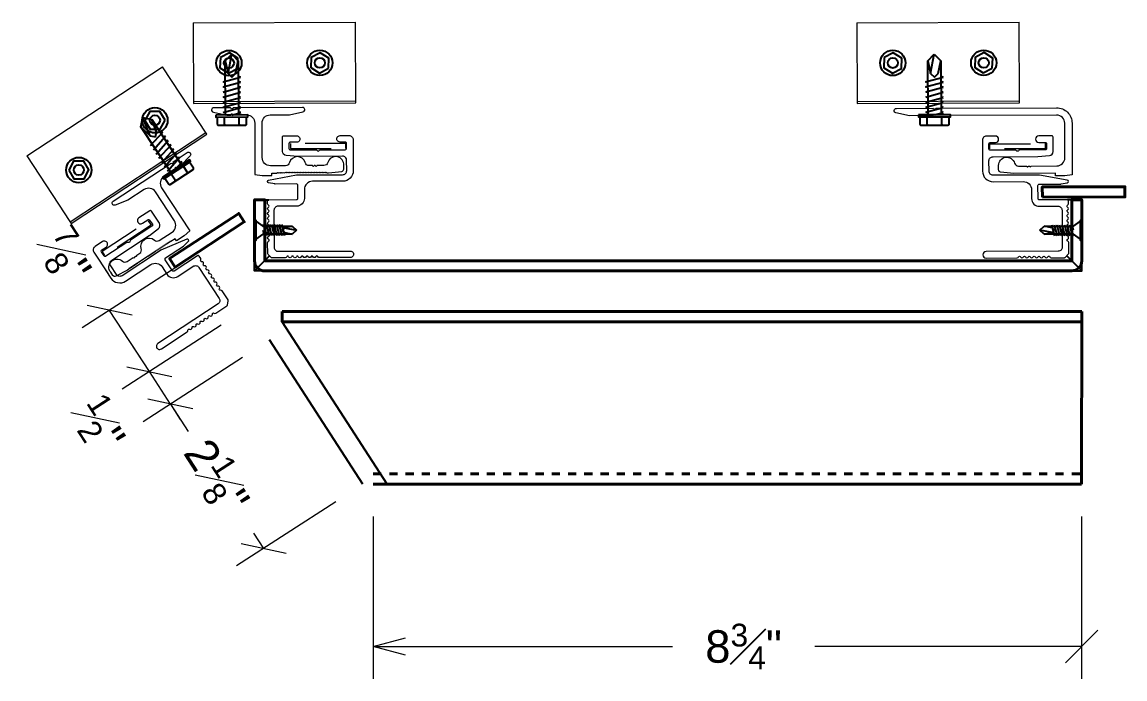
# Model space of a CAD drawing. Header units: inches. Extents: x -301 to 39679, y -468 to 370.
# Drawn here: x 3165.24 to 3178.82, y 58.32 to 66.41 of the extents above; entities that cross this region are included whole.
import ezdxf

# ---------------------------------------------------------------- set-up
doc = ezdxf.new("R2010")
doc.units = ezdxf.units.IN
doc.header["$MEASUREMENT"] = 0
doc.linetypes.add('DASHED', pattern=[0.75, 0.5, -0.25])
doc.linetypes.add('HIDDEN2', pattern=[0.1875, 0.125, -0.0625])
doc.layers.get('Defpoints').update_dxf_attribs({"color": 3})
for name, color, linetype, lineweight in [('NSE-By_Others', 252, 'Continuous', 0), ('NSE-Furring 01', 30, 'Continuous', 18), ('NSE-Hardware', 111, 'Continuous', 25), ('NSE-Panels 01', 1, 'Continuous', 40)]:
    doc.layers.add(name, color=color, linetype=linetype, lineweight=lineweight)
doc.layers.add('NSE-Construction', color=86, linetype='Continuous', plot=False)
doc.styles.add('004 - NSSM - Standard', font='arial.ttf', dxfattribs={"height": 0.4})
doc.styles.add('3_0-0_TEXT', font='simplex.shx', dxfattribs={"width": 0.7, "height": 0.375})
doc.dimstyles.new('$$$FASTENER$$$', dxfattribs={"dimtxt": 0.375, "dimasz": 0, "dimexe": 0, "dimexo": 0, "dimgap": 0, "dimtad": 0, "dimtih": 1, "dimtoh": 1, "dimdec": 4, "dimzin": 3, "dimdsep": 46, "dimlunit": 4, "dimtxsty": '3_0-0_TEXT', "dimblk": 'NONE', "dimcen": 0, "dimclrd": 256, "dimclre": 256, "dimclrt": 256, "dimadec": 0, "dimazin": 0, "dimtfac": 0.375, "dimtdec": 4, "dimtofl": 0, "dimtmove": 1, "dimatfit": 3, "dimldrblk": 'NONE', "dimfxl": 1, "dimtolj": 1, "dimtzin": 0, "dimarcsym": 0})
doc.dimstyles.new('004 - NSSM - Standard$0', dxfattribs={"dimtxt": 0.4, "dimasz": 0.4, "dimexe": 0.4, "dimexo": 0.4, "dimgap": 0.4, "dimtad": 0, "dimdec": 4, "dimzin": 3, "dimdsep": 46, "dimlunit": 5, "dimtxsty": '004 - NSSM - Standard', "dimblk": 'OBLIQUE', "dimcen": 0.4, "dimclrd": 256, "dimclre": 256, "dimclrt": 256, "dimazin": 0, "dimtfac": 0.7, "dimtdec": 4, "dimtmove": 1, "dimatfit": 2, "dimfxl": 1, "dimtfill": 1, "dimtfillclr": 11, "dimfrac": 1, "dimtolj": 1, "dimtzin": 0, "dimlwd": 0, "dimlwe": 0, "dimarcsym": 0})

# ---------------------------------------------------------------- blocks, each defined once
blk = doc.blocks.new('_Oblique')
at = {"color": 0, "linetype": 'ByBlock', "lineweight": -2}
blk.add_line((-0.5, -0.5), (0.5, 0.5), dxfattribs=at)
blk = doc.blocks.new('*D205')
at = {"layer": 'Defpoints', "color": 0, "transparency": 16777216}
for p in [(3168.288, 62.493), (3167.066, 61.702), (3169.437, 60.717)]:
    blk.add_point(p, dxfattribs=at)
at = {"layer": 'NSE-By_Others', "lineweight": 0, "transparency": 16777216}
for p, q in [((3167.952, 62.275), (3166.73, 61.485)), ((3167.066, 61.702), (3167.188, 61.514)), ((3169.101, 60.5), (3167.879, 59.709)), ((3168.215, 59.926), (3168.093, 60.115))]:
    blk.add_line(p, q, dxfattribs=at)
at = {"layer": 'NSE-By_Others', "transparency": 16777216, "insert": (3167.64, 60.814), "char_height": 0.4, "attachment_point": 5, "rotation": 302.9089, "style": '004 - NSSM - Standard', "bg_fill": 3, "box_fill_scale": 1.25, "bg_fill_color": 256, "bg_fill_true_color": 13158600, "bg_fill_transparency": 0}
blk.add_mtext('\\A1;2{\\H0.7x;\\S1#8;}"', dxfattribs=at)
at = {"layer": 'NSE-By_Others', "lineweight": 0, "transparency": 16777216, "xscale": 0.4, "yscale": 0.4, "zscale": 0.4}
for p, rotation in [((3167.066, 61.702), 122.908901058804), ((3168.215, 59.926), 302.908901058804)]:
    blk.add_blockref('_Oblique', p, dxfattribs=dict(at, rotation=rotation))
blk = doc.blocks.new('*D203')
at = {"layer": 'Defpoints', "color": 0, "transparency": 16777216}
for p in [(3168.029, 62.893), (3168.288, 62.493), (3166.807, 62.102)]:
    blk.add_point(p, dxfattribs=at)
at = {"layer": 'NSE-By_Others', "lineweight": 0, "transparency": 16777216}
for p, q in [((3167.693, 62.676), (3166.471, 61.885)), ((3166.807, 62.102), (3166.59, 62.438)), ((3167.952, 62.275), (3166.73, 61.485)), ((3167.066, 61.702), (3167.283, 61.366))]:
    blk.add_line(p, q, dxfattribs=at)
at = {"layer": 'NSE-By_Others', "transparency": 16777216, "insert": (3166.194, 61.451), "char_height": 0.4, "attachment_point": 5, "rotation": 302.9089, "style": '004 - NSSM - Standard', "bg_fill": 3, "box_fill_scale": 1.25, "bg_fill_color": 256, "bg_fill_true_color": 13158600, "bg_fill_transparency": 0}
blk.add_mtext('\\A1;{\\H0.7x;\\S1#2;}"', dxfattribs=at)
at = {"layer": 'NSE-By_Others', "lineweight": 0, "transparency": 16777216}
blk.add_line((3167.066, 61.702), (3166.807, 62.102), dxfattribs=at)
at = {"layer": 'NSE-By_Others', "lineweight": 0, "transparency": 16777216, "xscale": 0.4, "yscale": 0.4, "zscale": 0.4}
for p, rotation in [((3166.807, 62.102), 302.9089010588047), ((3167.066, 61.702), 122.9089010588046)]:
    blk.add_blockref('_Oblique', p, dxfattribs=dict(at, rotation=rotation))
blk = doc.blocks.new('*D204')
at = {"layer": 'Defpoints', "color": 0, "transparency": 16777216}
for p in [(3167.54, 63.648), (3168.029, 62.893), (3166.318, 62.857)]:
    blk.add_point(p, dxfattribs=at)
at = {"layer": 'NSE-By_Others', "lineweight": 0, "transparency": 16777216}
for p, q in [((3167.204, 63.431), (3165.982, 62.64)), ((3166.807, 62.102), (3166.318, 62.857)), ((3167.693, 62.676), (3166.471, 61.885))]:
    blk.add_line(p, q, dxfattribs=at)
at = {"layer": 'NSE-By_Others', "lineweight": 0, "transparency": 16777216, "xscale": 0.4, "yscale": 0.4, "zscale": 0.4, "rotation": 302.9089010588047}
blk.add_blockref('_Oblique', (3166.807, 62.102), dxfattribs=at)
at = {"layer": 'NSE-By_Others', "transparency": 16777216, "insert": (3165.778, 63.522), "char_height": 0.4, "attachment_point": 5, "rotation": 302.9089, "style": '004 - NSSM - Standard', "bg_fill": 3, "box_fill_scale": 1.25, "bg_fill_color": 256, "bg_fill_true_color": 13158600, "bg_fill_transparency": 0}
blk.add_mtext('\\A1;{\\H0.7x;\\S7#8;}"', dxfattribs=at)
at = {"layer": 'NSE-By_Others', "lineweight": 0, "transparency": 16777216, "xscale": 0.4, "yscale": 0.4, "zscale": 0.4, "rotation": 122.9089010588046}
blk.add_blockref('_Oblique', (3166.318, 62.857), dxfattribs=at)
blk = doc.blocks.new('*U126')
at = {"transparency": 16777216}
blk.add_lwpolyline([(0.716, 1.011, -1), (0.716, 0.991), (0.716, 0.948, -0.337188), (0.679, 0.9, 0.760886), (0.679, 0.707, -0.337188), (0.716, 0.659), (0.716, 0.471, -0.414214), (0.616, 0.371), (0.19, 0.371, -0.414214), (0.09, 0.471), (0.09, 0.71), (0.055, 0.875, 0.900068), (0, 0.87), (0, 0.015, -1), (0, -0.015), (0, -0.222, 0.900068), (0.055, -0.228), (0.09, -0.062), (0.09, -0.015, -1), (0.09, 0.015), (0.09, 0.181, -0.414214), (0.19, 0.281), (0.825, 0.281), (0.836, 0.371), (0.836, 0.487), (0.806, 0.487), (0.806, 0.55), (0.798, 0.557), (0.806, 0.565), (0.798, 0.572), (0.806, 0.58), (0.798, 0.587), (0.806, 0.595), (0.798, 0.602), (0.806, 0.61), (0.798, 0.617), (0.806, 0.625), (0.798, 0.632), (0.806, 0.64), (0.798, 0.647), (0.806, 0.655), (0.798, 0.662), (0.806, 0.67), (0.798, 0.677), (0.806, 0.685), (0.798, 0.692), (0.806, 0.7), (0.798, 0.707), (0.806, 0.715), (0.798, 0.722), (0.806, 0.73), (0.798, 0.737), (0.806, 0.745), (0.798, 0.752), (0.806, 0.76), (0.798, 0.767), (0.806, 0.775), (0.798, 0.782), (0.806, 0.79), (0.798, 0.797), (0.806, 0.805), (0.798, 0.812), (0.806, 0.82), (0.798, 0.827), (0.806, 0.835), (0.798, 0.842), (0.806, 0.85), (0.798, 0.857), (0.806, 0.865), (0.798, 0.872), (0.806, 0.88), (0.798, 0.887), (0.806, 0.895), (0.798, 0.902), (0.806, 0.91), (0.798, 0.917), (0.806, 0.925), (0.798, 0.932), (0.806, 0.94), (0.798, 0.947), (0.806, 0.955), (0.798, 0.962), (0.806, 0.97), (0.798, 0.977), (0.806, 0.985), (0.798, 0.992), (0.806, 1), (0.798, 1.007), (0.806, 1.015), (0.798, 1.022), (0.806, 1.03), (0.798, 1.037), (0.806, 1.045), (0.798, 1.052), (0.806, 1.06), (0.798, 1.067), (0.806, 1.075), (0.798, 1.082), (0.806, 1.09), (0.798, 1.097), (0.806, 1.105), (0.798, 1.112), (0.806, 1.12), (0.798, 1.127), (0.806, 1.135), (0.798, 1.142), (0.806, 1.15), (0.798, 1.157), (0.806, 1.165), (0.806, 1.187), (0.789, 1.35, 0.383421), (0.761, 1.375), (0.716, 1.375, 0.918526), (0.679, 1.179, -0.337188), (0.716, 1.131), (0.716, 1.044, -1), (0.716, 1.024)], format="xyb", close=True, dxfattribs=at)
blk = doc.blocks.new('_None')
blk = doc.blocks.new('Bolt Head')
blk.add_lwpolyline([(0.25, 0), (0.125, 0.217), (-0.125, 0.217), (-0.25, 0), (-0.125, -0.217), (0.125, -0.217)], close=True)
for radius in [0.312, 0.125]:
    blk.add_circle((0, 0), radius)
blk = doc.blocks.new('*U49')
at = {"linetype": 'Continuous'}
blk.add_lwpolyline([(0.642, 1.543), (0.77, 1.543, -0.414214), (0.9, 1.413), (0.9, 1.041, 0.414214), (1, 0.941), (1.109, 0.941, -0.414214), (1.205, 0.845), (1.205, 0.616, 0.414214), (1.255, 0.566), (1.71, 0.566, 0.414214), (1.76, 0.616), (1.76, 1.503, -1), (1.84, 1.503), (1.84, 1.121, -0.302776), (1.827, 1.103, 0.666667), (1.827, 1.08, -0.666667), (1.827, 1.043, 0.666667), (1.827, 1.02, -0.666667), (1.827, 0.983, 0.666667), (1.827, 0.96, -0.666667), (1.827, 0.923, 0.666667), (1.827, 0.9, -0.666667), (1.827, 0.863, 0.666667), (1.827, 0.84, -0.666667), (1.827, 0.803, 0.666667), (1.827, 0.78, -0.666667), (1.827, 0.743, 0.666667), (1.827, 0.72, -0.302776), (1.84, 0.701), (1.84, 0.539, -0.198912), (1.835, 0.528), (1.797, 0.491, -0.198912), (1.786, 0.486), (1.654, 0.486, -0.302776), (1.636, 0.498, 0.666667), (1.612, 0.498, -0.666667), (1.576, 0.498, 0.666667), (1.552, 0.498, -0.666667), (1.516, 0.498, 0.666667), (1.492, 0.498, -0.666667), (1.456, 0.498, 0.666667), (1.432, 0.498, -0.666667), (1.396, 0.498, 0.666667), (1.372, 0.498, -0.666667), (1.336, 0.498, 0.666667), (1.312, 0.498, -0.666667), (1.276, 0.498, 0.666667), (1.252, 0.498, -0.666667), (1.216, 0.498, 0.666667), (1.192, 0.498, -0.302776), (1.174, 0.486), (1.141, 0.486, -0.414214), (1.125, 0.502), (1.125, 0.845, 0.414214), (1.109, 0.861), (0.948, 0.861, 0.414214), (0.932, 0.845), (0.932, 0.58, -0.045635), (0.931, 0.577), (0.917, 0.5, -0.832406), (0.883, 0.5), (0.82, 0.843, -0.045635), (0.82, 0.845), (0.82, 1.413, 0.414214), (0.77, 1.463), (0.642, 1.463, 0.414214), (0.592, 1.413), (0.592, 0.861, -0.01996), (0.592, 0.86), (0.581, 0.719, -0.391021), (0.531, 0.673), (0.354, 0.673, -0.414214), (0.338, 0.689), (0.338, 0.849, -1), (0.418, 0.849), (0.418, 0.769, 0.414214), (0.434, 0.753), (0.496, 0.753, 0.414214), (0.512, 0.769), (0.512, 1.086, -0.262938), (0.52, 1.1, 0.564932), (0.52, 1.125, -0.262938), (0.512, 1.139), (0.512, 1.447, 0.414214), (0.496, 1.463), (0.434, 1.463, 0.414214), (0.418, 1.447), (0.418, 1.383, -1), (0.338, 1.383), (0.338, 1.493, -0.414214), (0.388, 1.543), (0.706, 1.543)], format="xyb", dxfattribs=at)
at = {"linetype": 'DASHED', "lineweight": 0, "transparency": 16777216}
blk.add_lwpolyline([(0.496, 0.772), (0.496, 1.452), (0.434, 1.452), (0.434, 0.772)], close=True, dxfattribs=at)
blk = doc.blocks.new('*U111')
at = {"transparency": 16777216}
blk.add_lwpolyline([(0.616, 0.397), (0.19, 0.397, -0.414214), (0.09, 0.497), (0.09, 1.982, -1), (0.09, 2.012), (0.09, 2.309), (0.055, 2.475, 0.900068), (0, 2.469), (0, 2.012, -1), (0, 1.982), (0, 0.497, 0.414214), (0.19, 0.307), (0.825, 0.307), (0.836, 0.397), (0.836, 0.513), (0.806, 0.513), (0.806, 1.026), (0.789, 1.189, 0.383421), (0.761, 1.213), (0.706, 1.213, 0.873386), (0.679, 1.017, -0.337188), (0.716, 0.969), (0.716, 0.868, -1), (0.716, 0.848), (0.716, 0.834, -1), (0.716, 0.814), (0.716, 0.497, -0.414214)], format="xyb", close=True, dxfattribs=at)
blk = doc.blocks.new('*U130')
at = {"transparency": 16777216}
blk.add_lwpolyline([(0.716, -1.011, 1), (0.716, -0.991), (0.716, -0.948, 0.337188), (0.679, -0.9, -0.760886), (0.679, -0.707, 0.337188), (0.716, -0.659), (0.716, -0.471, 0.414214), (0.616, -0.371), (0.19, -0.371, 0.414214), (0.09, -0.471), (0.09, -0.71), (0.055, -0.875, -0.900068), (0, -0.87), (0, -0.015, 1), (0, 0.015), (0, 0.222, -0.900068), (0.055, 0.228), (0.09, 0.062), (0.09, 0.015, 1), (0.09, -0.015), (0.09, -0.181, 0.414214), (0.19, -0.281), (0.825, -0.281), (0.836, -0.371), (0.836, -0.487), (0.806, -0.487), (0.806, -0.55), (0.798, -0.557), (0.806, -0.565), (0.798, -0.572), (0.806, -0.58), (0.798, -0.587), (0.806, -0.595), (0.798, -0.602), (0.806, -0.61), (0.798, -0.617), (0.806, -0.625), (0.798, -0.632), (0.806, -0.64), (0.798, -0.647), (0.806, -0.655), (0.798, -0.662), (0.806, -0.67), (0.798, -0.677), (0.806, -0.685), (0.798, -0.692), (0.806, -0.7), (0.798, -0.707), (0.806, -0.715), (0.798, -0.722), (0.806, -0.73), (0.798, -0.737), (0.806, -0.745), (0.798, -0.752), (0.806, -0.76), (0.798, -0.767), (0.806, -0.775), (0.798, -0.782), (0.806, -0.79), (0.798, -0.797), (0.806, -0.805), (0.798, -0.812), (0.806, -0.82), (0.798, -0.827), (0.806, -0.835), (0.798, -0.842), (0.806, -0.85), (0.798, -0.857), (0.806, -0.865), (0.798, -0.872), (0.806, -0.88), (0.798, -0.887), (0.806, -0.895), (0.798, -0.902), (0.806, -0.91), (0.798, -0.917), (0.806, -0.925), (0.798, -0.932), (0.806, -0.94), (0.798, -0.947), (0.806, -0.955), (0.798, -0.962), (0.806, -0.97), (0.798, -0.977), (0.806, -0.985), (0.798, -0.992), (0.806, -1), (0.798, -1.007), (0.806, -1.015), (0.798, -1.022), (0.806, -1.03), (0.798, -1.037), (0.806, -1.045), (0.798, -1.052), (0.806, -1.06), (0.798, -1.067), (0.806, -1.075), (0.798, -1.082), (0.806, -1.09), (0.798, -1.097), (0.806, -1.105), (0.798, -1.112), (0.806, -1.12), (0.798, -1.127), (0.806, -1.135), (0.798, -1.142), (0.806, -1.15), (0.798, -1.157), (0.806, -1.165), (0.806, -1.187), (0.789, -1.35, -0.383421), (0.761, -1.375), (0.716, -1.375, -0.918526), (0.679, -1.179, 0.337188), (0.716, -1.131), (0.716, -1.044, 1), (0.716, -1.024)], format="xyb", close=True, dxfattribs=at)
blk = doc.blocks.new('*U110')
at = {"linetype": 'Continuous'}
blk.add_lwpolyline([(0.642, -1.543), (0.77, -1.543, 0.414214), (0.9, -1.413), (0.9, -1.041, -0.414214), (1, -0.941), (1.109, -0.941, 0.414214), (1.205, -0.845), (1.205, -0.616, -0.414214), (1.255, -0.566), (1.71, -0.566, -0.414214), (1.76, -0.616), (1.76, -1.503, 1), (1.84, -1.503), (1.84, -1.121, 0.302776), (1.827, -1.103, -0.666667), (1.827, -1.08, 0.666667), (1.827, -1.043, -0.666667), (1.827, -1.02, 0.666667), (1.827, -0.983, -0.666667), (1.827, -0.96, 0.666667), (1.827, -0.923, -0.666667), (1.827, -0.9, 0.666667), (1.827, -0.863, -0.666667), (1.827, -0.84, 0.666667), (1.827, -0.803, -0.666667), (1.827, -0.78, 0.666667), (1.827, -0.743, -0.666667), (1.827, -0.72, 0.302776), (1.84, -0.701), (1.84, -0.539, 0.198912), (1.835, -0.528), (1.797, -0.491, 0.198912), (1.786, -0.486), (1.654, -0.486, 0.302776), (1.636, -0.498, -0.666667), (1.612, -0.498, 0.666667), (1.576, -0.498, -0.666667), (1.552, -0.498, 0.666667), (1.516, -0.498, -0.666667), (1.492, -0.498, 0.666667), (1.456, -0.498, -0.666667), (1.432, -0.498, 0.666667), (1.396, -0.498, -0.666667), (1.372, -0.498, 0.666667), (1.336, -0.498, -0.666667), (1.312, -0.498, 0.666667), (1.276, -0.498, -0.666667), (1.252, -0.498, 0.666667), (1.216, -0.498, -0.666667), (1.192, -0.498, 0.302776), (1.174, -0.486), (1.141, -0.486, 0.414214), (1.125, -0.502), (1.125, -0.845, -0.414214), (1.109, -0.861), (0.948, -0.861, -0.414214), (0.932, -0.845), (0.932, -0.58, 0.045635), (0.931, -0.577), (0.917, -0.5, 0.832406), (0.883, -0.5), (0.82, -0.843, 0.045635), (0.82, -0.845), (0.82, -1.413, -0.414214), (0.77, -1.463), (0.642, -1.463, -0.414214), (0.592, -1.413), (0.592, -0.861, 0.01996), (0.592, -0.86), (0.581, -0.719, 0.391021), (0.531, -0.673), (0.354, -0.673, 0.414214), (0.338, -0.689), (0.338, -0.849, 1), (0.418, -0.849), (0.418, -0.769, -0.414214), (0.434, -0.753), (0.496, -0.753, -0.414214), (0.512, -0.769), (0.512, -1.086, 0.262938), (0.52, -1.1, -0.564932), (0.52, -1.125, 0.262938), (0.512, -1.139), (0.512, -1.447, -0.414214), (0.496, -1.463), (0.434, -1.463, -0.414214), (0.418, -1.447), (0.418, -1.383, 1), (0.338, -1.383), (0.338, -1.493, 0.414214), (0.388, -1.543), (0.706, -1.543)], format="xyb", dxfattribs=at)
at = {"linetype": 'DASHED', "lineweight": 0, "transparency": 16777216}
blk.add_lwpolyline([(0.496, -0.772), (0.496, -1.452), (0.434, -1.452), (0.434, -0.772)], close=True, dxfattribs=at)
blk = doc.blocks.new('_Open30')
at = {"color": 0, "linetype": 'ByBlock', "lineweight": -2}
for p, q in [((-1, 0.268), (0, 0)), ((0, 0), (-1, -0.268)), ((0, 0), (-1, 0))]:
    blk.add_line(p, q, dxfattribs=at)
blk = doc.blocks.new('*D222')
at = {"layer": 'Defpoints', "color": 0, "transparency": 16777216}
for p in [(3169.562, 60.717), (3178.284, 60.717), (3169.562, 58.718)]:
    blk.add_point(p, dxfattribs=at)
at = {"layer": 'NSE-Construction', "lineweight": 0, "transparency": 16777216}
for p, q in [((3169.562, 60.317), (3169.562, 58.318)), ((3178.284, 60.317), (3178.284, 58.318)), ((3169.962, 58.718), (3173.248, 58.718)), ((3178.284, 58.718), (3174.998, 58.718))]:
    blk.add_line(p, q, dxfattribs=at)
at = {"layer": 'NSE-Construction', "lineweight": 0, "transparency": 16777216, "xscale": 0.4, "yscale": 0.4, "zscale": 0.4, "rotation": 180}
blk.add_blockref('_Open30', (3169.562, 58.718), dxfattribs=at)
at = {"layer": 'NSE-Construction', "lineweight": 0, "transparency": 16777216, "xscale": 0.4, "yscale": 0.4, "zscale": 0.4}
blk.add_blockref('_Oblique', (3178.284, 58.718), dxfattribs=at)
at = {"layer": 'NSE-Construction', "transparency": 16777216, "insert": (3174.123, 58.718), "char_height": 0.4, "attachment_point": 5, "style": '004 - NSSM - Standard', "bg_fill": 3, "box_fill_scale": 1.25, "bg_fill_color": 256, "bg_fill_true_color": 13158600, "bg_fill_transparency": 0}
blk.add_mtext('\\A1;8{\\H0.7x;\\S3#4;}"', dxfattribs=at)
blk = doc.blocks.new('*U127')
for p, q in [((-0.061, 0.09), (0.028, 0.09)), ((-0.061, -0.09), (0.028, -0.09))]:
    blk.add_line(p, q)
for points in [[(0.028, 0.181), (-0.061, 0.181, 0.414214), (-0.073, 0.168), (-0.073, -0.168, 0.414214), (-0.061, -0.18), (0.028, -0.18)], [(-0.073, 0.103, 0.414214), (-0.061, 0.09, 0.414214), (-0.073, 0.078)], [(-0.073, -0.078, 0.414214), (-0.061, -0.09, 0.414214), (-0.073, -0.103)]]:
    blk.add_lwpolyline(points, format="xyb")
blk.add_lwpolyline([(0.052, 0.196), (0.028, 0.196), (0.028, -0.196), (0.052, -0.196)], close=True)
for points in [[(0.052, 0.08), (0.719, 0.08), (0.802, 0), (0.719, -0.08), (0.052, -0.08), (0.052, 0.08)], [(0.719, 0.08), (0.562, 0.046), (0.516, 0), (0.562, -0.046), (0.719, -0.08)], [(0.562, 0.046), (0.802, 0)]]:
    blk.add_leader(points, dimstyle='$$$FASTENER$$$')
at = {"has_arrowhead": 0}
for points in [[(0.078, 0.08), (0.085, 0.108), (0.143, -0.108), (0.151, -0.08)], [(0.14, 0.08), (0.148, 0.108), (0.206, -0.108), (0.213, -0.08)], [(0.203, 0.08), (0.21, 0.108), (0.268, -0.108), (0.276, -0.08)], [(0.265, 0.08), (0.273, 0.108), (0.331, -0.108), (0.338, -0.08)], [(0.328, 0.08), (0.335, 0.108), (0.393, -0.108), (0.401, -0.08)], [(0.39, 0.08), (0.398, 0.108), (0.456, -0.108), (0.463, -0.08)], [(0.453, 0.08), (0.46, 0.108), (0.518, -0.108), (0.526, -0.08)], [(0.052, 0), (0.081, -0.108), (0.088, -0.08)]]:
    blk.add_leader(points, dimstyle='$$$FASTENER$$$', dxfattribs=at)
blk = doc.blocks.new('*U30')
blk.add_lwpolyline([(0.035, -0.125), (0.035, 0.125), (0.052, 0.125), (0.052, -0.125)], close=True)
for points in [[(0.052, 0.11), (0.136, 0.05), (0.5, 0.05), (0.552, 0), (0.5, -0.05), (0.136, -0.05), (0.052, -0.11), (0.052, 0.11)], [(0.5, 0.05), (0.402, 0.029), (0.373, 0), (0.402, -0.029), (0.5, -0.05)], [(0.402, 0.029), (0.552, 0)]]:
    blk.add_leader(points, dimstyle='$$$FASTENER$$$')
at = {"has_arrowhead": 0}
for points in [[(0.143, 0.05), (0.148, 0.069), (0.184, -0.063), (0.187, -0.051)], [(0.175, 0.05), (0.18, 0.069), (0.215, -0.063), (0.218, -0.051)], [(0.206, 0.05), (0.211, 0.069), (0.246, -0.063), (0.25, -0.051)], [(0.237, 0.05), (0.242, 0.069), (0.278, -0.063), (0.281, -0.051)], [(0.268, 0.05), (0.273, 0.069), (0.309, -0.063), (0.312, -0.051)], [(0.3, 0.05), (0.305, 0.069), (0.34, -0.063), (0.343, -0.051)], [(0.331, 0.05), (0.336, 0.069), (0.371, -0.063), (0.375, -0.051)], [(0.362, 0.05), (0.367, 0.069), (0.403, -0.063), (0.406, -0.051)], [(0.136, 0), (0.153, -0.063), (0.156, -0.051)]]:
    blk.add_leader(points, dimstyle='$$$FASTENER$$$', dxfattribs=at)
blk = doc.blocks.new('*U187')
blk.add_lwpolyline([(10.06, -0.126), (0.125, -0.125), (0.125, -0.876), (0, -0.876), (0, -0.125, -0.414214), (0.125, 0), (10.06, -0.001, -0.414214), (10.185, -0.126)], format="xyb")
blk.add_lwpolyline([(10.06, -0.126), (10.06, -0.877), (10.185, -0.876), (10.185, -0.126)])
at = {"layer": 'Defpoints'}
for p, q in [((0, 0), (0.185, -0.185)), ((10.185, -0.001), (10, -0.186)), ((0.125, -0.876), (0.178, -0.876)), ((10.06, -0.877), (10.008, -0.877))]:
    blk.add_line(p, q, dxfattribs=at)
for points in [[(0.125, 0), (0, 0), (0, -0.125)], [(10.06, -0.001), (10.185, -0.001), (10.185, -0.126)]]:
    blk.add_lwpolyline(points, dxfattribs=at)
at = {"layer": 'NSE-Hardware', "xscale": -1, "rotation": 180}
blk.add_blockref('*U30', (-0.035, -0.501), dxfattribs=at)
at = {"layer": 'NSE-Hardware', "xscale": -1}
blk.add_blockref('*U30', (10.22, -0.501), dxfattribs=at)

msp = doc.modelspace()

# ---------------------------------------------------------------- linework, layer by layer
at = {"layer": 'NSE-Construction', "extrusion": (4.41392e-16, 1, -3.20393e-20)}
for p, q in [((3169.73478, 60.71701), (3168.44049, 62.71701)), ((3169.437, 60.71701), (3168.28779, 62.49281))]:
    msp.add_line(p, q, dxfattribs=at)
at = {"layer": 'NSE-Furring 01', "elevation": 0}
for points in [[(3167.34481, 66.39803), (3167.34865, 65.40303), (3169.34864, 65.41077), (3169.34479, 66.40576)], [(3167.34481, 66.39803), (3169.34479, 66.40576)], [(3175.51741, 66.3989), (3175.52125, 65.4039), (3177.52124, 65.41164), (3177.51739, 66.40663)], [(3175.51741, 66.3989), (3177.51739, 66.40663)], [(3165.29804, 64.759), (3166.96973, 65.85693)], [(3167.34856, 65.42803), (3169.34854, 65.43577)], [(3175.52116, 65.4289), (3177.52114, 65.43664)]]:
    msp.add_lwpolyline(points, dxfattribs=at)
at = {"layer": 'NSE-Panels 01'}
for p, q in [((3168.44049, 62.84201), (3178.28734, 62.84201)), ((3168.44049, 62.71701), (3168.44049, 62.84201)), ((3168.44049, 62.71701), (3178.28734, 62.71701)), ((3169.562, 60.71701), (3178.28426, 60.71701))]:
    msp.add_line(p, q, dxfattribs=at)
at = {"layer": 'NSE-Panels 01', "extrusion": (4.41392e-16, 1, -3.20393e-20)}
msp.add_line((3178.28734, 62.84201), (3178.28426, 60.71701), dxfattribs=at)
at = {"layer": 'NSE-Panels 01', "color": 9, "linetype": 'HIDDEN2', "ltscale": 0.25}
msp.add_line((3169.562, 60.84201), (3178.28444, 60.84201), dxfattribs=at)
at = {"layer": 'NSE-Panels 01', "elevation": 0}
msp.add_lwpolyline([(3177.80094, 64.25229), (3177.80045, 64.37729), (3178.81724, 64.37919), (3178.81773, 64.25419)], close=True, dxfattribs=at)

# ---------------------------------------------------------------- block references
at = {"layer": 'NSE-Furring 01', "xscale": -1, "rotation": 90.22149871340483}
for name, p in [('*U130', (3167.82306, 65.35171)), ('*U111', (3178.47313, 65.35258, 0)), ('*U110', (3167.77086, 65.34141, 0)), ('*U49', (3178.60453, 65.3462, 0))]:
    msp.add_blockref(name, p, dxfattribs=at)
at = {"layer": 'NSE-Hardware', "xscale": 0.5000000000000001, "yscale": 0.5000000000000001, "zscale": 0.5000000000000001}
for p, rotation in [((3167.78696, 65.90223), 147.7187877059156), ((3168.9065, 65.90406), 327.7187877059155), ((3175.95955, 65.9031, 0), 147.7187877059156), ((3177.0791, 65.90493, 0), 327.7187877059155), ((3166.87625, 65.19734), 0.793152138024723), ((3165.93911, 64.58484), 180.7931521380247)]:
    msp.add_blockref('Bolt Head', p, dxfattribs=dict(at, rotation=rotation))
at = {"layer": 'NSE-Hardware'}
for p, rotation in [((3167.82377, 65.2101), 90.22149871340471), ((3176.47383, 65.21097, 0), 90.22149871340471), ((3167.16569, 64.56), 123.2958631455139)]:
    msp.add_blockref('*U127', p, dxfattribs=dict(at, rotation=rotation))
at = {"layer": 'NSE-Panels 01', "xscale": -1, "rotation": 180.0019349836291}
msp.add_blockref('*U187', (3168.102, 63.34201), dxfattribs=at)

# ---------------------------------------------------------------- next in the draw order: dimensions: what is measured, and where the dimension line sits
at = {"layer": 'NSE-By_Others'}
dim = msp.add_linear_dim(base=(3167.0658, 61.702), p1=(3169.437, 60.71701), p2=(3168.28779, 62.49281), angle=122.908901, dimstyle='004 - NSSM - Standard$0', override={"dimpost": '"'}, dxfattribs=at)
dim.commit()
dim.dimension.update_dxf_attribs({"geometry": '*D205', "text_midpoint": (3167.64041, 60.8141), "dimtype": 161})
at = {"layer": 'NSE-Construction'}
dim = msp.add_linear_dim(base=(3169.562, 58.71826), p1=(3178.28426, 60.71701), p2=(3169.562, 60.71701), dimstyle='004 - NSSM - Standard$0', override={"dimpost": '"', "dimblk1": 'Oblique', "dimblk2": 'Open30', "dimsah": 1}, dxfattribs=at)
dim.commit()
dim.dimension.update_dxf_attribs({"geometry": '*D222', "text_midpoint": (3174.12313, 58.71826)})

# ---------------------------------------------------------------- next in the draw order: dimensions: what is measured, and where the dimension line sits
at = {"layer": 'NSE-By_Others'}
dim = msp.add_linear_dim(base=(3166.80692, 62.10203), p1=(3168.28779, 62.49281), p2=(3168.02891, 62.89285), angle=302.908901, dimstyle='004 - NSSM - Standard$0', override={"dimpost": '"'}, dxfattribs=at)
dim.commit()
dim.dimension.update_dxf_attribs({"geometry": '*D203', "text_midpoint": (3166.19382, 61.45102), "dimtype": 160})

# ---------------------------------------------------------------- next in the draw order: dimensions: what is measured, and where the dimension line sits
dim = msp.add_linear_dim(base=(3166.31827, 62.85711), p1=(3168.02891, 62.89285), p2=(3167.54026, 63.64792), angle=302.908901, dimstyle='004 - NSSM - Standard$0', override={"dimpost": '"'}, dxfattribs=at)
dim.commit()
dim.dimension.update_dxf_attribs({"geometry": '*D204', "text_midpoint": (3165.77751, 63.52197), "dimtype": 160})

# ---------------------------------------------------------------- next in the draw order: linework, layer by layer
at = {"layer": 'NSE-Furring 01', "elevation": 0}
for points in [[(3165.29804, 64.759), (3165.84425, 63.92734), (3167.51595, 65.02526), (3166.96973, 65.85693)], [(3165.83053, 63.94823), (3167.50222, 65.04616)]]:
    msp.add_lwpolyline(points, dxfattribs=at)
at = {"layer": 'NSE-Panels 01', "elevation": 0}
msp.add_lwpolyline([(3167.12501, 63.38944), (3167.05639, 63.49392), (3167.90739, 64.0504), (3167.97601, 63.94592)], close=True, dxfattribs=at)

# ---------------------------------------------------------------- next in the draw order: block references
at = {"layer": 'NSE-Furring 01', "xscale": -1, "rotation": 123.295863145514}
for name, p in [('*U126', (3167.08782, 64.67828)), ('*U49', (3167.20141, 64.74464))]:
    msp.add_blockref(name, p, dxfattribs=at)

doc.saveas('drawing.dxf')
